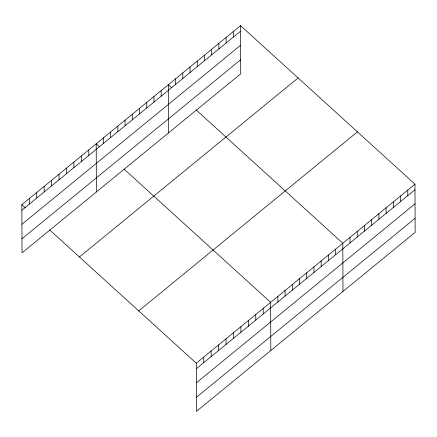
<?xml version="1.0" encoding="UTF-8"?>
<svg xmlns="http://www.w3.org/2000/svg" width="437" height="437" viewBox="0 0 437 437"><rect width="100%" height="100%" fill="white"/><g stroke="black" fill="none" stroke-linecap="round" stroke-linejoin="round"><path stroke-width="0.66" d="M240.547 25.63L240.716 73.804L22.019 252.832L21.85 204.658L240.547 25.63L414.981 184.168L415.15 232.342L196.453 411.37L196.284 363.196L49.671 229.944M21.872 210.224L240.569 31.196M21.921 224.285L240.618 45.257M21.97 238.771L240.667 59.743M79.414 256.978L298.11 77.95M138.72 310.882L357.417 131.854M196.284 363.196L414.981 184.168M196.3 368.762L415.003 189.734M196.35 382.823L415.052 203.795M196.404 397.309L415.101 218.282M171.736 87.761L168.376 84.712L168.545 132.881M196.202 109.998L342.81 243.251L342.979 291.419M99.565 146.843L96.206 143.789L96.375 191.958M124.032 169.075L270.64 302.328L270.809 350.501M21.85 204.658L25.209 207.712M407.765 190.079L407.787 195.639M400.549 195.984L400.565 201.55M393.333 201.894L393.349 207.455M386.111 207.804L386.133 213.365M378.895 213.709L378.917 219.276M371.679 219.62L371.701 225.181M364.463 225.525L364.48 231.091M357.248 231.435L357.264 236.996M350.026 237.34L350.048 242.906M335.594 249.156L335.616 254.722M328.378 255.066L328.395 260.627M321.162 260.971L321.179 266.537M313.941 266.881L313.963 272.442M306.725 272.786L306.747 278.353M299.509 278.697L299.531 284.263M292.293 284.607L292.309 290.168M285.077 290.512L285.093 296.078M277.856 296.423L277.877 301.983M263.205 308.418L263.227 313.979M255.771 314.503L255.787 320.064M248.331 320.589L248.353 326.155M240.896 326.674L240.918 332.24M233.331 31.54L233.353 37.101M233.462 332.765L233.484 338.325M226.115 37.445L226.137 43.012M226.027 338.85L226.044 344.416M218.899 43.356L218.915 48.917M218.593 344.935L218.609 350.501M211.683 49.261L211.699 54.827M211.153 351.026L211.175 356.587M204.461 55.171L204.483 60.732M203.718 357.111L203.74 362.677M197.245 61.076L197.267 66.642M190.029 66.987L190.051 72.547M182.813 72.892L182.83 78.458M175.598 78.802L175.614 84.368M161.16 90.617L161.182 96.184M153.944 96.528L153.966 102.089M146.728 102.433L146.745 107.999M139.512 108.343L139.529 113.904M132.291 114.248L132.313 119.814M125.075 120.159L125.097 125.719M117.859 126.064L117.881 131.63M110.643 131.974L110.659 137.535M103.427 137.879L103.443 143.445M88.771 149.875L88.793 155.441M81.337 155.965L81.353 161.526M73.902 162.051L73.919 167.611M66.462 168.136L66.484 173.702M59.028 174.226L59.05 179.787M51.593 180.312L51.615 185.872M44.159 186.397L44.175 191.963M36.719 192.488L36.741 198.048M29.284 198.573L29.306 204.134"/></g></svg>
